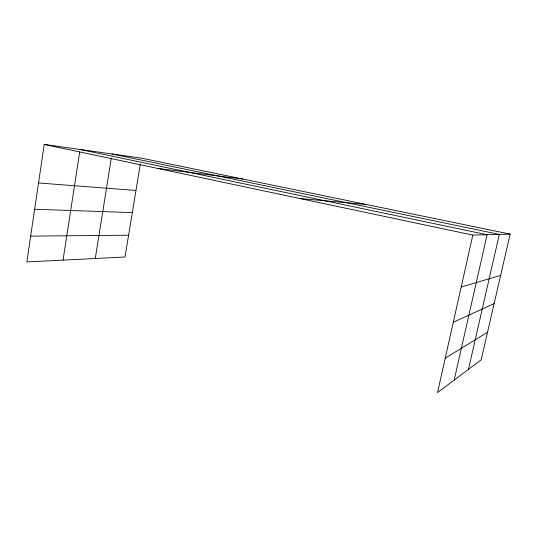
<?xml version="1.0" encoding="UTF-8"?>
<svg xmlns="http://www.w3.org/2000/svg" width="537" height="537" viewBox="0 0 537 537"><rect width="100%" height="100%" fill="white"/><g stroke="black" fill="none" stroke-linecap="round" stroke-linejoin="round"><path stroke-width="0.81" d="M510.15 234.119L472.822 235.099L437.527 392.567L481.165 359.864L510.15 234.119L141.291 158.106L44.229 144.433L26.85 261.942L125 257.001L140.224 164.577M63.03 260.123L79.704 151.958M95.271 258.498L111.307 158.046M454.174 380.089L487.113 234.723L80.087 149.481M468.445 369.396L499.316 234.4L111.958 153.971M445.24 358.159L487.529 332.269M453.282 322.267L494.147 303.553M461.189 286.993L500.632 275.407M30.669 236.119L128.591 235.213M34.643 209.269L132.317 212.592M38.53 182.969L135.962 190.467M300.062 198.549L366.529 204.523M157.502 168.396L242.952 179.056M44.229 144.433L472.822 235.099"/></g></svg>
